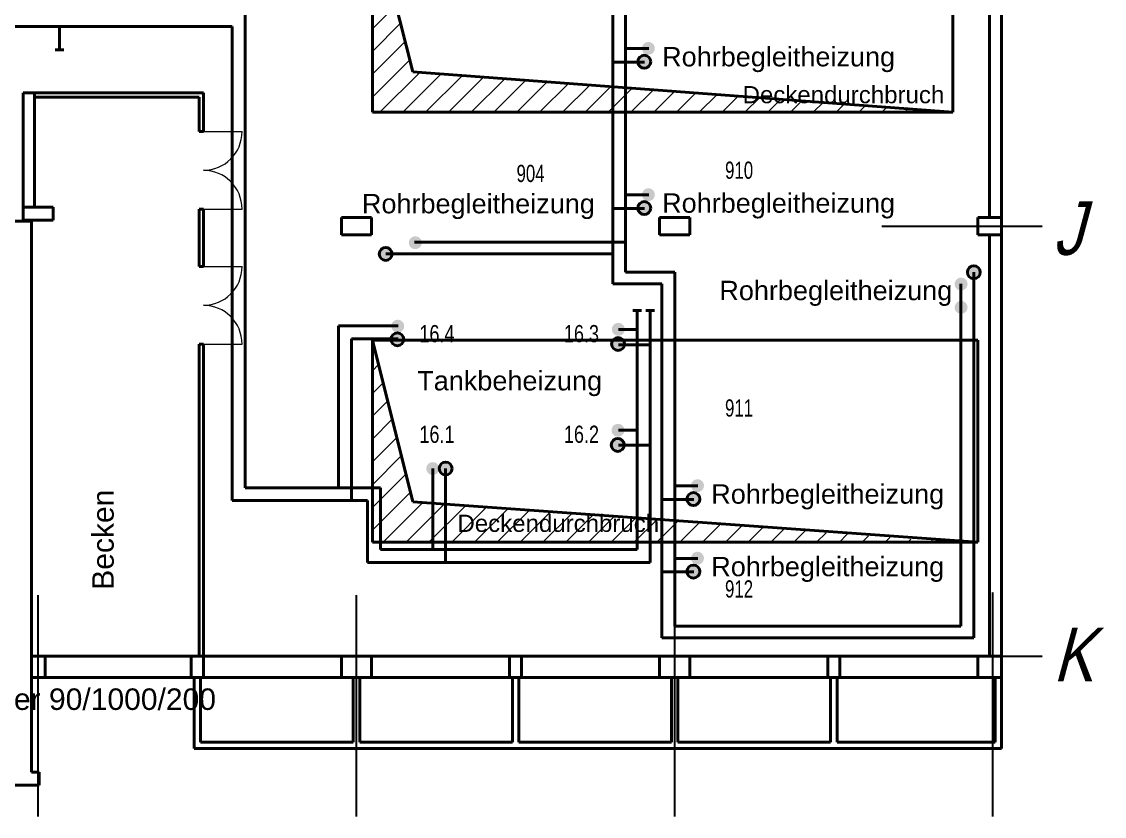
# Model space of a CAD drawing. Header units: millimetres. Extents: x 10546 to 220412, y -33380 to 110888.
# Drawn here: x 194627 to 219802, y 16050 to 34535 of the extents above; entities that cross this region are included whole.
import ezdxf
from ezdxf.enums import TextEntityAlignment as Align

# ---------------------------------------------------------------- set-up
doc = ezdxf.new("R2010")
doc.units = ezdxf.units.MM
doc.linetypes.add('ACAD_ISO10W100', pattern=[18, 12, -3, 0, -3])
for name, color, linetype, lineweight in [('A03_Türen', 253, 'Continuous', 20), ('A07_Achslinien', 253, 'ACAD_ISO10W100', 25), ('A0_Grundriß', 7, 'Continuous', 40), ('Heiz Wasser +35 Prozess R', 30, 'Continuous', 40), ('Heiz Wasser +45 Prozess V', 1, 'Continuous', 40), ('Heiz Wasser +60 -Heizkörper Vorlauf', 6, 'Continuous', 30)]:
    doc.layers.add(name, color=color, linetype=linetype, lineweight=lineweight)
doc.layers.add('A06_Text  -Belegung', color=253, linetype='Continuous')
doc.styles.get("Standard").update_dxf_attribs({"font": 'arial.ttf'})

msp = doc.modelspace()

# ---------------------------------------------------------------- hatches: boundary and pattern name
at = {"layer": 'Heiz Wasser +35 Prozess R'}
h = msp.add_hatch(color=256, dxfattribs=at)
h.dxf.hatch_style = 1
h.paths.add_polyline_path([(208954, 33603, 0.198912), (208998, 33497), (209211, 33709, 0.668179)])
h.paths.add_polyline_path([(208998, 33497, 0.668179), (209254, 33603, 0.198912), (209211, 33709)])
h = msp.add_hatch(color=256, dxfattribs=at)
h.dxf.hatch_style = 1
h.paths.add_polyline_path([(208954, 30198, 0.198912), (208998, 30092), (209211, 30305, 0.668179)])
h.paths.add_polyline_path([(208998, 30092, 0.668179), (209254, 30198, 0.198912), (209211, 30305)])
h = msp.add_hatch(color=256, dxfattribs=at)
h.dxf.hatch_style = 1
h.paths.add_polyline_path([(202942, 29132, 0.198912), (202986, 29026), (203198, 29239, 0.668179)])
h.paths.add_polyline_path([(202986, 29026, 0.668179), (203242, 29132, 0.198912), (203198, 29239)])
h = msp.add_hatch(color=256, dxfattribs=at)
h.dxf.hatch_style = 1
h.paths.add_polyline_path([(216617, 28706, 0.198912), (216661, 28600), (216873, 28812, 0.668179)])
h.paths.add_polyline_path([(216661, 28600, 0.668179), (216917, 28706, 0.198912), (216873, 28812)])
h = msp.add_hatch(color=256, dxfattribs=at)
h.dxf.hatch_style = 1
h.paths.add_polyline_path([(203213, 27147, 0.198912), (203257, 27040), (203469, 27253, 0.668179)])
h.paths.add_polyline_path([(203257, 27040, 0.668179), (203513, 27147, 0.198912), (203469, 27253)])
h = msp.add_hatch(color=256, dxfattribs=at)
h.dxf.hatch_style = 1
h.paths.add_polyline_path([(208346, 27038, 0.198912), (208390, 26932), (208602, 27144, 0.668179)])
h.paths.add_polyline_path([(208390, 26932, 0.668179), (208646, 27038, 0.198912), (208602, 27144)])
h = msp.add_hatch(color=256, dxfattribs=at)
h.dxf.hatch_style = 1
h.paths.add_polyline_path([(208338, 24690, 0.198912), (208382, 24584), (208594, 24796, 0.668179)])
h.paths.add_polyline_path([(208382, 24584, 0.668179), (208638, 24690, 0.198912), (208594, 24796)])
h = msp.add_hatch(color=256, dxfattribs=at)
h.dxf.hatch_style = 1
h.paths.add_polyline_path([(204336, 24140, 0.198912), (204380, 24034), (204592, 24246, 0.668179)])
h.paths.add_polyline_path([(204380, 24034, 0.668179), (204636, 24140, 0.198912), (204592, 24246)])
h = msp.add_hatch(color=256, dxfattribs=at)
h.dxf.hatch_style = 1
h.paths.add_polyline_path([(210097, 23430, 0.198912), (210141, 23324), (210353, 23536, 0.668179)])
h.paths.add_polyline_path([(210141, 23324, 0.668179), (210397, 23430, 0.198912), (210353, 23536)])
h = msp.add_hatch(color=256, dxfattribs=at)
h.dxf.hatch_style = 1
h.paths.add_polyline_path([(210097, 21744, 0.198912), (210141, 21638), (210353, 21850, 0.668179)])
h.paths.add_polyline_path([(210141, 21638, 0.668179), (210397, 21744, 0.198912), (210353, 21850)])
at = {"layer": 'Heiz Wasser +45 Prozess V'}
h = msp.add_hatch(color=256, dxfattribs=at)
h.dxf.hatch_style = 1
h.paths.add_polyline_path([(209050, 33914, 0.198912), (209093, 33808), (209306, 34020, 0.668179)])
h.paths.add_polyline_path([(209093, 33808, 0.668179), (209350, 33914, 0.198912), (209306, 34020)])
h = msp.add_hatch(color=256, dxfattribs=at)
h.dxf.hatch_style = 1
h.paths.add_polyline_path([(209050, 30510, 0.198912), (209093, 30404), (209306, 30616, 0.668179)])
h.paths.add_polyline_path([(209093, 30404, 0.668179), (209350, 30510, 0.198912), (209306, 30616)])
h = msp.add_hatch(color=256, dxfattribs=at)
h.dxf.hatch_style = 1
h.paths.add_polyline_path([(203630, 29393, 0.198912), (203674, 29286), (203886, 29499, 0.668179)])
h.paths.add_polyline_path([(203674, 29286, 0.668179), (203930, 29393, 0.198912), (203886, 29499)])
h = msp.add_hatch(color=256, dxfattribs=at)
h.dxf.hatch_style = 1
h.paths.add_polyline_path([(216321, 28432, 0.198912), (216365, 28326), (216577, 28538, 0.668179)])
h.paths.add_polyline_path([(216365, 28326, 0.668179), (216621, 28432, 0.198912), (216577, 28538)])
h = msp.add_hatch(color=256, dxfattribs=at)
h.dxf.hatch_style = 1
h.paths.add_polyline_path([(216321, 27889, 0.198912), (216365, 27783), (216577, 27995, 0.668179)])
h.paths.add_polyline_path([(216365, 27783, 0.668179), (216621, 27889, 0.198912), (216577, 27995)])
h = msp.add_hatch(color=256, dxfattribs=at)
h.dxf.hatch_style = 1
h.paths.add_polyline_path([(203222, 27452, 0.198912), (203265, 27346), (203478, 27558, 0.668179)])
h.paths.add_polyline_path([(203265, 27346, 0.668179), (203522, 27452, 0.198912), (203478, 27558)])
h = msp.add_hatch(color=256, dxfattribs=at)
h.dxf.hatch_style = 1
h.paths.add_polyline_path([(208351, 27378, 0.198912), (208395, 27272), (208607, 27484, 0.668179)])
h.paths.add_polyline_path([(208395, 27272, 0.668179), (208651, 27378, 0.198912), (208607, 27484)])
h = msp.add_hatch(color=256, dxfattribs=at)
h.dxf.hatch_style = 1
h.paths.add_polyline_path([(208344, 25031, 0.198912), (208387, 24925), (208600, 25137, 0.668179)])
h.paths.add_polyline_path([(208387, 24925, 0.668179), (208644, 25031, 0.198912), (208600, 25137)])
h = msp.add_hatch(color=256, dxfattribs=at)
h.dxf.hatch_style = 1
h.paths.add_polyline_path([(204036, 24140, 0.198912), (204080, 24034), (204292, 24246, 0.668179)])
h.paths.add_polyline_path([(204080, 24034, 0.668179), (204336, 24140, 0.198912), (204292, 24246)])
h = msp.add_hatch(color=256, dxfattribs=at)
h.dxf.hatch_style = 1
h.paths.add_polyline_path([(210192, 23742, 0.198912), (210236, 23636), (210448, 23848, 0.668179)])
h.paths.add_polyline_path([(210236, 23636, 0.668179), (210492, 23742, 0.198912), (210448, 23848)])
h = msp.add_hatch(color=256, dxfattribs=at)
h.dxf.hatch_style = 1
h.paths.add_polyline_path([(210192, 22055, 0.198912), (210236, 21949), (210448, 22161, 0.668179)])
h.paths.add_polyline_path([(210236, 21949, 0.668179), (210492, 22055, 0.198912), (210448, 22161)])

# ---------------------------------------------------------------- linework, layer by layer
at = {"layer": 'A03_Türen', "ltscale": 0.25}
for p, q in [((198852, 31977), (199752, 31977)), ((198852, 30177), (199752, 30177)), ((198852, 28837), (199752, 28837)), ((198852, 27037), (199752, 27037))]:
    msp.add_line(p, q, dxfattribs=at)
for centre, start, end in [((198852, 31977), 270, 0), ((198852, 30177), 0, 90), ((198852, 28837), 270, 0), ((198852, 27037), 0, 90)]:
    msp.add_arc(centre, 900, start, end, dxfattribs=at)
at = {"layer": 'A07_Achslinien'}
for p, q in [((214632, 29777), (218367, 29777)), ((195012, 16050), (195012, 21193)), ((202412, 16050), (202412, 21193)), ((209812, 16050), (209812, 21193)), ((217212, 16050), (217212, 21267)), ((214632, 19777), (218367, 19777))]:
    msp.add_line(p, q, dxfattribs=at)
at = {"layer": 'A0_Grundriß'}
for p, q in [((217412, 19277), (217412, 46357)), ((217132, 29977), (217132, 39367)), ((194922, 32877), (194662, 32877)), ((194662, 30217), (194662, 32877)), ((194922, 32877), (194662, 32877)), ((194922, 30217), (194922, 32877)), ((195362, 30217), (194662, 30217)), ((194662, 30217), (194662, 29917)), ((195362, 29917), (195362, 30217)), ((202762, 29977), (202062, 29977)), ((202062, 29977), (202062, 29577)), ((202762, 29577), (202762, 29977)), ((210162, 29977), (209462, 29977)), ((209462, 29977), (209462, 29577)), ((210162, 29577), (210162, 29977)), ((217412, 29977), (216862, 29977)), ((216862, 29977), (216862, 29577)), ((217412, 29577), (217412, 29977)), ((194852, 29897), (189232, 29897)), ((194662, 29917), (195362, 29917)), ((194852, 17077), (194852, 29897)), ((202062, 29577), (202762, 29577)), ((209462, 29577), (210162, 29577)), ((216862, 29577), (217412, 29577)), ((217132, 19777), (217132, 29577)), ((195172, 19777), (194852, 19777)), ((194852, 19777), (194852, 19277)), ((217222, 19777), (195172, 19777)), ((195172, 19277), (195172, 19777)), ((198852, 19777), (198572, 19777)), ((198572, 19777), (198572, 19277)), ((198852, 19277), (198852, 19777)), ((202762, 19777), (202062, 19777)), ((202062, 19777), (202062, 19277)), ((202762, 19277), (202762, 19777)), ((206252, 19777), (205972, 19777)), ((205972, 19777), (205972, 19277)), ((206252, 19277), (206252, 19777)), ((210162, 19777), (209462, 19777)), ((209462, 19777), (209462, 19277)), ((210162, 19277), (210162, 19777)), ((213652, 19777), (213372, 19777)), ((213372, 19777), (213372, 19277)), ((213652, 19277), (213652, 19777)), ((217412, 19777), (216862, 19777)), ((216862, 19777), (216862, 19277)), ((217412, 19277), (217412, 19777)), ((194852, 19277), (195172, 19277)), ((195172, 19277), (217412, 19277)), ((198572, 19277), (198852, 19277)), ((198637, 17627), (198637, 19277)), ((198787, 17777), (198787, 19277)), ((202062, 19277), (202762, 19277)), ((202337, 17777), (202337, 19277)), ((202487, 17777), (202487, 19277)), ((205972, 19277), (206252, 19277)), ((206037, 17777), (206037, 19277)), ((206187, 17777), (206187, 19277)), ((209462, 19277), (210162, 19277)), ((209737, 17777), (209737, 19277)), ((209887, 17777), (209887, 19277)), ((213372, 19277), (213652, 19277)), ((213437, 17777), (213437, 19277)), ((213587, 17777), (213587, 19277)), ((216862, 19277), (217412, 19277)), ((217262, 19277), (217262, 17777)), ((217412, 19277), (217412, 17627)), ((198637, 17627), (217412, 17627)), ((198787, 17777), (202337, 17777)), ((202487, 17777), (206037, 17777)), ((206187, 17777), (209737, 17777)), ((209887, 17777), (213437, 17777)), ((213587, 17777), (217262, 17777)), ((194852, 17077), (195032, 17077)), ((195032, 16777), (195032, 17077)), ((188992, 16777), (195032, 16777))]:
    msp.add_line(p, q, dxfattribs=at)
at = {"layer": 'A0_Grundriß', "color": 253, "ltscale": 0.1}
for p, q in [((203722, 33367), (202782, 37127)), ((202782, 37127), (202782, 32427)), ((216282, 32427), (216282, 37127)), ((216282, 32427), (203722, 33367)), ((203722, 33367), (203722, 33367)), ((202782, 32427), (202782, 32427)), ((202782, 32427), (216282, 32427)), ((216862, 27127), (202782, 27127)), ((202782, 27127), (202782, 22427)), ((216862, 22427), (216862, 27127)), ((202782, 22427), (216862, 22427))]:
    msp.add_line(p, q, dxfattribs=at)
at = {"layer": 'A0_Grundriß', "color": 253, "linetype": 'Continuous', "lineweight": 5}
for p, q in [((202782, 34371), (203333, 34922)), ((202782, 33841), (203439, 34498)), ((202782, 33310), (203545, 34073)), ((202782, 32780), (203651, 33649)), ((202959, 32427), (203887, 33354)), ((203489, 32427), (204380, 33318)), ((204019, 32427), (204874, 33281)), ((204550, 32427), (205367, 33244)), ((205080, 32427), (205861, 33207)), ((205610, 32427), (206354, 33171)), ((206141, 32427), (206848, 33134)), ((206671, 32427), (207342, 33097)), ((207201, 32427), (207835, 33060)), ((207732, 32427), (208329, 33024)), ((208262, 32427), (208822, 32987)), ((208792, 32427), (209316, 32950)), ((209323, 32427), (209810, 32913)), ((209853, 32427), (210303, 32877)), ((210383, 32427), (210797, 32840)), ((210914, 32427), (211290, 32803)), ((211444, 32427), (211784, 32766)), ((211974, 32427), (212278, 32730)), ((212505, 32427), (212771, 32693)), ((213035, 32427), (213265, 32656)), ((213565, 32427), (213758, 32620)), ((214096, 32427), (214252, 32583)), ((214626, 32427), (214746, 32546)), ((215156, 32427), (215239, 32509)), ((215687, 32427), (215733, 32473)), ((216217, 32427), (216226, 32436)), ((202782, 26946), (202818, 26982)), ((202782, 26416), (202924, 26558)), ((202782, 25886), (203030, 26134)), ((202782, 25355), (203136, 25709)), ((202782, 24825), (203242, 25285)), ((202782, 24295), (203348, 24861)), ((202782, 23764), (203454, 24437)), ((202782, 23234), (203560, 24012)), ((202782, 22704), (203666, 23588)), ((203035, 22427), (203957, 23349)), ((203565, 22427), (204451, 23312)), ((204096, 22427), (204944, 23275)), ((204626, 22427), (205438, 23238)), ((205156, 22427), (205931, 23201)), ((205687, 22427), (206424, 23164)), ((206217, 22427), (206918, 23127)), ((206747, 22427), (207411, 23090)), ((207278, 22427), (207905, 23053)), ((207808, 22427), (208398, 23017)), ((208338, 22427), (208891, 22980)), ((208869, 22427), (209385, 22943)), ((209399, 22427), (209878, 22906)), ((209929, 22427), (210372, 22869)), ((210460, 22427), (210865, 22832)), ((210990, 22427), (211358, 22795)), ((211520, 22427), (211852, 22758)), ((212051, 22427), (212345, 22721)), ((212581, 22427), (212839, 22684)), ((213111, 22427), (213332, 22647)), ((213642, 22427), (213825, 22610)), ((214172, 22427), (214319, 22573)), ((214702, 22427), (214812, 22536)), ((215233, 22427), (215306, 22500)), ((215763, 22427), (215799, 22463))]:
    msp.add_line(p, q, dxfattribs=at)
at = {"layer": 'A0_Grundriß', "ltscale": 0.25}
for p, q in [((194922, 32877), (198852, 32877)), ((194922, 32777), (198752, 32777)), ((198752, 31977), (198752, 32777)), ((198852, 31977), (198852, 32877)), ((198752, 31977), (198852, 31977)), ((198752, 28837), (198752, 30177)), ((198752, 30177), (198852, 30177)), ((198852, 28837), (198852, 30177)), ((198752, 28837), (198852, 28837)), ((198752, 19777), (198752, 27037)), ((198752, 27037), (198852, 27037)), ((198852, 19777), (198852, 27037))]:
    msp.add_line(p, q, dxfattribs=at)
at = {"layer": 'A0_Grundriß', "color": 252, "ltscale": 0.1}
for p, q in [((203722, 23367), (202782, 27127)), ((202782, 27127), (202782, 27127)), ((202782, 27127), (202782, 22427)), ((216862, 22427), (203722, 23367)), ((203722, 23367), (203722, 23367)), ((202782, 22427), (202782, 22427)), ((202782, 22427), (216862, 22427))]:
    msp.add_line(p, q, dxfattribs=at)
at = {"layer": 'Heiz Wasser +35 Prozess R'}
for p, q in [((208371, 49442), (208371, 28437)), ((199522, 34426), (179137, 34426)), ((195506, 33876), (195506, 34426)), ((199522, 23394), (199522, 34426)), ((195406, 33876), (195606, 33876)), ((208371, 33595), (209113, 33595)), ((208371, 30190), (209113, 30190)), ((203097, 29135), (208371, 29135)), ((216767, 28706), (216767, 20206)), ((208371, 28437), (209514, 28437)), ((209514, 28437), (209514, 20206)), ((209339, 27815), (209139, 27815)), ((209239, 27815), (209239, 21955)), ((202298, 23394), (202298, 27157)), ((202298, 27157), (203380, 27157)), ((209239, 27021), (208504, 27021)), ((209239, 24685), (208504, 24685)), ((204486, 21955), (204486, 24140)), ((209514, 23422), (210256, 23422)), ((202671, 23394), (199522, 23394)), ((202671, 21955), (202671, 23394)), ((209239, 21955), (202671, 21955)), ((209514, 21736), (210256, 21736)), ((209514, 20206), (216767, 20206))]:
    msp.add_line(p, q, dxfattribs=at)
for centre in [(209104, 33603), (209104, 30199), (203092, 29133), (216767, 28706), (203363, 27147), (208496, 27038), (208488, 24690), (204486, 24140), (210247, 23430), (210247, 21744)]:
    msp.add_circle(centre, 150, dxfattribs=at)
at = {"layer": 'Heiz Wasser +45 Prozess V'}
for p, q in [((208671, 49056), (208671, 28706)), ((199822, 23694), (199822, 34726)), ((208671, 33909), (209209, 33909)), ((208671, 30505), (209209, 30505)), ((203759, 29404), (208671, 29404)), ((208671, 28706), (209814, 28706)), ((209814, 28706), (209814, 20475)), ((216467, 28437), (216467, 20475)), ((209039, 27815), (208839, 27815)), ((208939, 27815), (208939, 22255)), ((201998, 27457), (203380, 27457)), ((201998, 23694), (201998, 27457)), ((208939, 27371), (208504, 27371)), ((208939, 25035), (208504, 25035)), ((204186, 22255), (204186, 24140)), ((202971, 23694), (199822, 23694)), ((202971, 22255), (202971, 23694)), ((209814, 23737), (210352, 23737)), ((208939, 22255), (202971, 22255)), ((209814, 22050), (210352, 22050)), ((209814, 20475), (216467, 20475))]:
    msp.add_line(p, q, dxfattribs=at)

# ---------------------------------------------------------------- texts
at = {"layer": 'A06_Text  -Belegung'}
for s, width, p in [('910', 0.7, (210983, 30880)), ('904', 0.7, (206134, 30805)), ('16.4', 0.75, (203876, 27078)), ('16.3', 0.75, (207236, 27078)), ('911', 0.7, (210982, 25349)), ('16.1', 0.75, (203876, 24738)), ('16.2', 0.75, (207236, 24738)), ('912', 0.7, (210982, 21140))]:
    msp.add_text(s, height=400, dxfattribs=dict(at, width=width)).set_placement(p)
msp.add_text('Becken', height=500, rotation=90, dxfattribs=at).set_placement((196768, 21320))
at = {"layer": 'A07_Achslinien', "color": 7, "linetype": 'Continuous', "oblique": 15, "width": 0.8}
for s, p in [('J', (218955, 29109)), ('K', (219072, 19190))]:
    msp.add_text(s, height=1250, dxfattribs=at).set_placement(p, align=Align.CENTER)
at = {"layer": 'A0_Grundriß', "color": 253, "ltscale": 0.1}
for p in [(211391, 32637), (204760, 22666)]:
    msp.add_text('Deckendurchbruch', height=400, dxfattribs=at).set_placement(p)
at = {"layer": 'Heiz Wasser +45 Prozess V'}
for s, p in [('Rohrbegleitheizung', (209519, 33495)), ('Rohrbegleitheizung', (202539, 30077)), ('Rohrbegleitheizung', (209519, 30091)), ('Rohrbegleitheizung', (210850, 28057)), ('Tankbeheizung', (203825, 25958)), ('Rohrbegleitheizung', (210662, 23323)), ('Rohrbegleitheizung', (210662, 21636))]:
    msp.add_text(s, height=450, dxfattribs=at).set_placement(p)
at = {"layer": 'Heiz Wasser +60 -Heizkörper Vorlauf', "insert": (190177, 19025), "char_height": 500, "attachment_point": 1}
msp.add_mtext_dynamic_manual_height_columns('Gussheizkörper 90/1000/200', width=10440.86, gutter_width=12.5, heights=[1203], dxfattribs=at)

doc.saveas('drawing.dxf')
